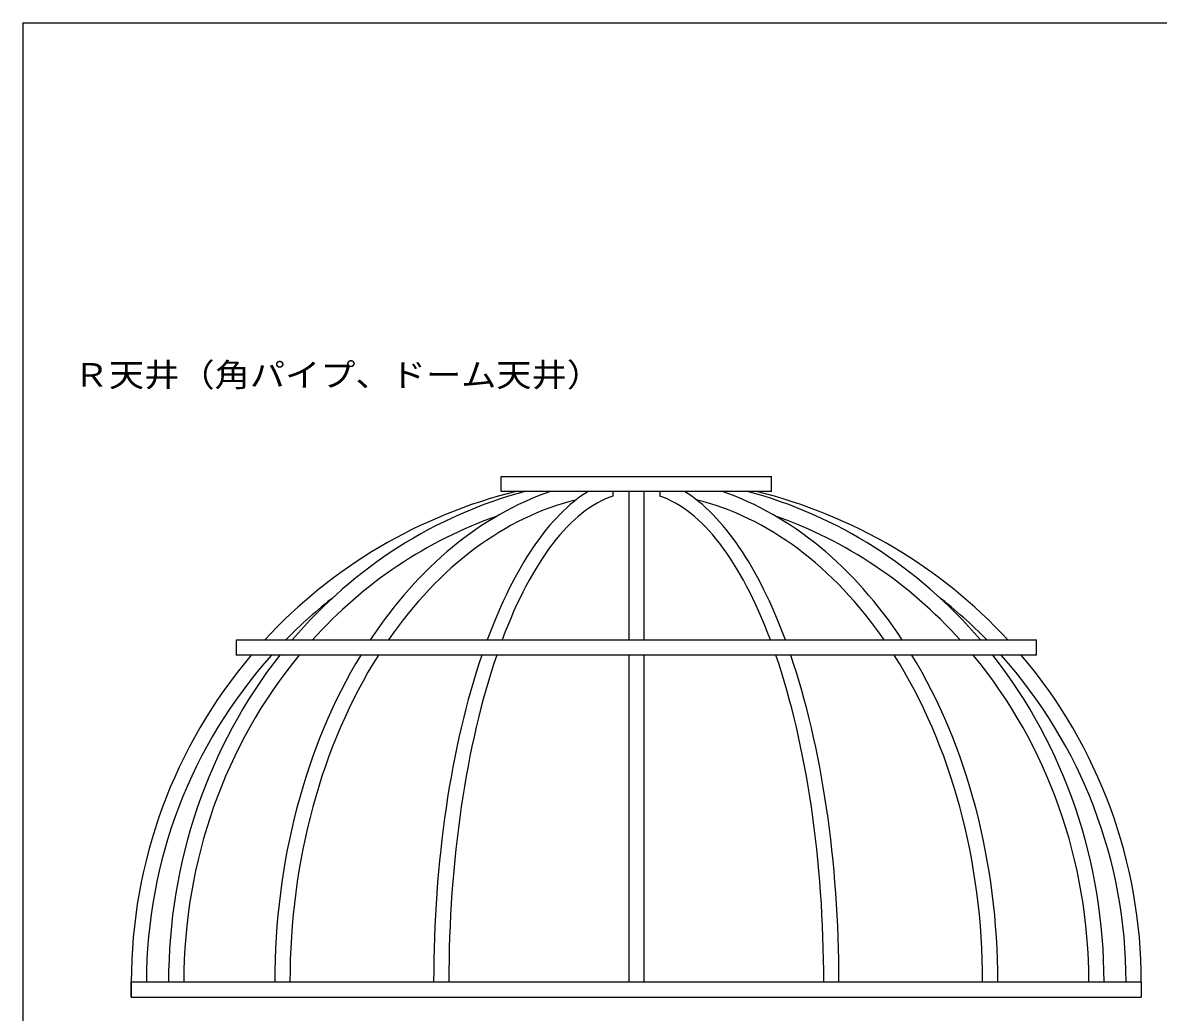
# Model space of a CAD drawing. Units: millimetres on the paper, with parts at other scales. Extents: x -138 to 137, y -97 to 95.
# Drawn here: x -137.5 to 4.3, y -28.6 to 95 of the extents above; entities that cross this region are included whole.
import ezdxf
from ezdxf.enums import TextEntityAlignment as Align

# ---------------------------------------------------------------- set-up
doc = ezdxf.new("R2010")
doc.units = ezdxf.units.MM
for name, color, linetype in [('1-0_中心線', 3, 'Continuous'), ('1-6_文字', 4, 'Continuous'), ('F-3_太線２', 7, 'Continuous')]:
    doc.layers.add(name, color=color, linetype=linetype)
doc.styles.add('ＭＳ ゴシック', font='')
doc.styles.get('ＭＳ ゴシック').set_extended_font_data('MS Gothic')

msp = doc.modelspace()

# ---------------------------------------------------------------- linework, layer by layer
at = {"layer": '1-0_中心線'}
for p, q in [((-77.77, 38.343), (-43.97, 38.343)), ((-77.77, 36.443), (-77.77, 38.343)), ((-43.97, 36.443), (-43.97, 38.343)), ((-43.97, 36.443), (-77.77, 36.443)), ((-61.82, 36.352), (-61.82, 17.893)), ((-61.82, 36.352), (-61.82, 17.893)), ((-59.92, 36.352), (-59.92, 17.893)), ((-110.87, 17.893), (-110.87, 15.993)), ((-110.87, 17.893), (-10.87, 17.893)), ((-10.87, 15.993), (-10.87, 17.893)), ((-10.87, 15.993), (-110.87, 15.993)), ((-61.82, 15.993), (-61.82, -24.848)), ((-61.82, 15.993), (-61.82, -24.848)), ((-59.92, 15.993), (-59.92, -24.848)), ((-123.97, -24.848), (-123.97, -26.748)), ((-123.97, -24.848), (2.23, -24.848)), ((2.23, -24.848), (2.23, -26.748)), ((-123.97, -26.748), (2.23, -26.748))]:
    msp.add_line(p, q, dxfattribs=at)
at = {"layer": '1-0_中心線', "color": 4}
for p, q in [((-63.819, 36.443), (-63.819, 35.865)), ((-57.92, 36.443), (-57.92, 35.865))]:
    msp.add_line(p, q, dxfattribs=at)
at = {"layer": '1-0_中心線'}
msp.add_lwpolyline([(-123.97, -24.848), (-123.97, -26.748), (-123.97, -24.848)], dxfattribs=at)
for radius, start, end in [(63.1, 103.75189, 137.36263), (63.1, 42.63737, 76.24811), (61.2, 128.07753, 135.70243), (61.2, 44.29757, 51.92247), (63.1, 139.6658, 180), (61.2, 138.13797, 180), (61.2, 0, 41.86203), (63.1, 0, 40.3342)]:
    msp.add_arc((-60.87, -24.848), radius, start, end, dxfattribs=at)
at = {"layer": '1-0_中心線', "color": 4}
for major_axis, ratio, start_param, end_param in [((0, 63.1), 0.926172, 0.2400157, 0.8266339), ((0, 63.1), 0.715926, 0.2400157, 0.8266339), ((0, 63.1), 0.401271, 0.2400157, 0.8266339), ((0, 61.2), 0.382683, 0.1262583, 0.7976579), ((0, 61.2), 0.382683, 5.4855274, 6.156927), ((0, 63.1), 0.401271, 5.4565514, 6.0431696), ((0, 63.1), 0.715926, 5.4565514, 6.0431696), ((0, 63.1), 0.926172, 5.4565514, 6.0431696), ((0, 61.2), 0.707107, 0.1739416, 0.7976579), ((0, 61.2), 0.707107, 5.4855274, 6.1092437), ((0, 61.2), 0.92388, 0.3129404, 0.7976579), ((0, 61.2), 0.92388, 5.4855274, 5.9702449), ((0, 63.1), 0.926172, 0.8668317, 1.5707963), ((0, 61.2), 0.92388, 0.8401661, 1.5707963), ((0, 63.1), 0.715926, 0.8668317, 1.5707963), ((0, 61.2), 0.707107, 0.8401661, 1.5707963), ((0, 63.1), 0.401271, 0.8668317, 1.5707963), ((0, 61.2), 0.382683, 0.8401661, 1.5707963), ((0, 61.2), 0.382683, 4.712389, 5.4430192), ((0, 63.1), 0.401271, 4.712389, 5.4163536), ((0, 61.2), 0.707107, 4.712389, 5.4430192), ((0, 63.1), 0.715926, 4.712389, 5.4163536), ((0, 61.2), 0.92388, 4.712389, 5.4430192), ((0, 63.1), 0.926172, 4.712389, 5.4163536)]:
    msp.add_ellipse((-60.87, -24.848), major_axis=major_axis, ratio=ratio, start_param=start_param, end_param=end_param, dxfattribs=at)
at = {"layer": 'F-3_太線２', "color": 3}
for q in [(137.467, 95.05), (-137.533, -94.95)]:
    msp.add_line((-137.533, 95.05), q, dxfattribs=at)

# ---------------------------------------------------------------- texts
at = {"layer": '1-6_文字', "color": 3, "style": 'ＭＳ ゴシック', "width": 1.1}
msp.add_text('Ｒ天井（角パイプ、ドーム天井）', height=2.933, dxfattribs=at).set_placement((-131.16, 48.686), align=Align.BOTTOM_LEFT)

doc.saveas('drawing.dxf')
